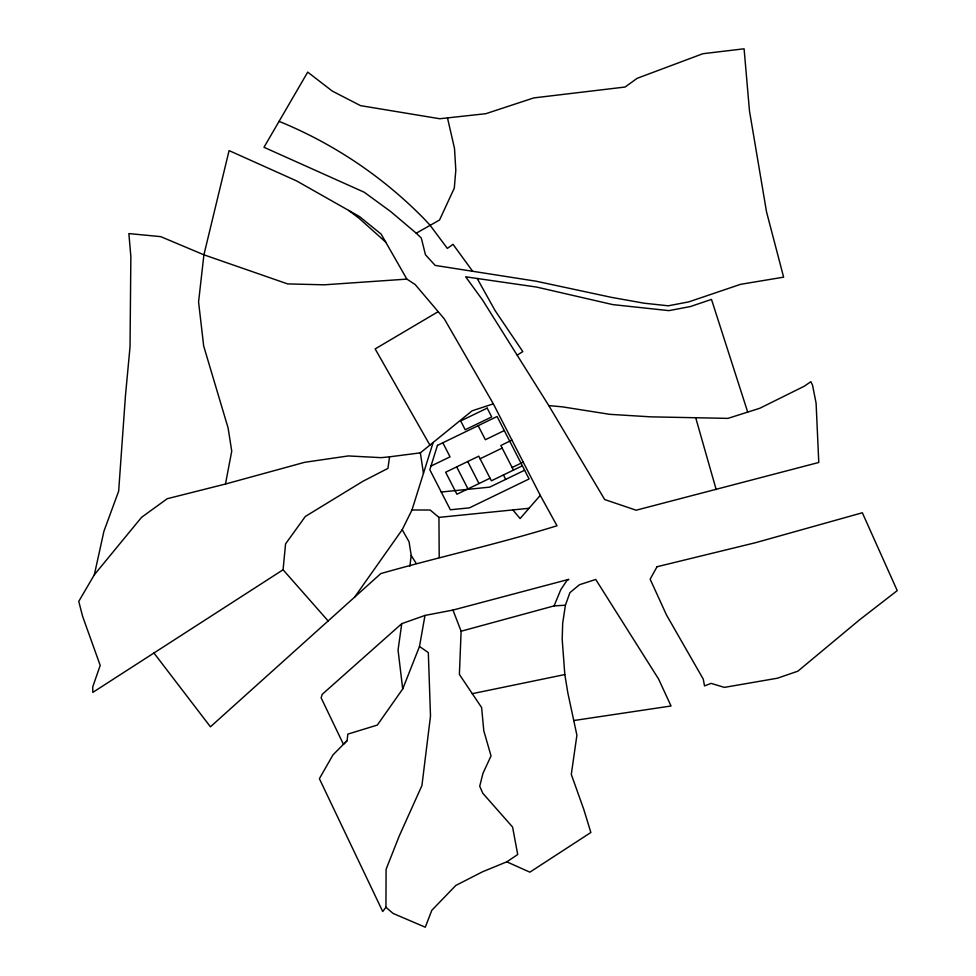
<?xml version="1.0" encoding="UTF-8"?>
<svg xmlns="http://www.w3.org/2000/svg" width="976" height="976" viewBox="0 0 976 976"><rect width="100%" height="100%" fill="white"/><g stroke="black" fill="none" stroke-linecap="round" stroke-linejoin="round"><path stroke-width="1.46" d="M385.935 907.277L386.093 869.274L399.318 835.798L421.925 785.558L430.501 716.067L428.318 652.566L419.485 646.49L424.987 615.429L452.962 610.073L568.849 579.329L566.751 580.72L560.761 589.711L554.1 605.889L461.111 631.216L459.391 674.44L481.619 707.551L483.791 730.792L491.038 755.888L482.961 773.358L479.716 786.217L482.766 793.232L512.595 827.075L517.707 854.537L506.788 861.832L482.608 871.751L455.792 885.464L431.819 910.303L425.28 927.2L393.06 913.426L385.935 907.277L382.726 911.535L319.372 778.689L332.962 754.924L347.114 740.601L347.834 734.111L377.334 725.07L402.71 688.971L419.485 646.49M328.143 620.943L283.077 569.764L285.565 543.876L305.342 516.463L362.962 481.253L387.911 468.407L389.57 456.829L420.363 452.852L472.116 410.811L493.344 403.844L540.277 495.381L557.003 525.759C498.809 543.815 439.273 556.942 380.811 573.571L210.426 726.815L153.94 653.005M409.871 566.251L411.213 555.503L409.054 541.765L402.197 529.724L411.97 509.984L433.137 442.482M424.987 615.429L401.758 623.664L398.049 650.053L402.71 688.971M573.754 720.544L671.037 705.99L658.605 679.064L595.726 579.451L579.402 584.758L569.911 592.652L565.409 605.218L562.676 623.286L562.188 639.292L564.823 674.562L567.8 692.692L576.901 735.221L571.289 774.407L583.733 809.263L590.858 832.491L529.87 872.166L506.788 861.832M283.077 569.764L92.793 692.411L92.769 686.823L100.199 665.4L82.582 616.271L78.763 601.399L94.343 574.754L141.544 517.341L167.238 498.712L225.48 484.023L231.739 451.144L228.091 427.952L203.691 346.065L198.567 301.95L203.911 254.809L229.079 150.597L296.46 180.841L359.51 216.574L381.152 234.118L406.87 279.112L415.203 284.577L444.361 318.957L493.344 403.844M94.343 574.754L103.932 531.225L118.657 491.172L125.465 395.585L130.028 346.846L130.857 256.529L128.869 233.581L160.686 236.631L203.911 254.809L287.603 283.906L324.288 284.809L406.87 279.112M354.642 597.092L402.197 529.724M540.277 495.381L520.11 518.537L512.839 509.923M347.114 740.601L343.442 744.322L321.128 697.84L322.251 694.29L401.758 623.664M517.231 355.069L522.819 351.616L495.149 310.673L477.179 278.465M438.175 311.673L375.162 348.92L429.891 445.105M416.252 233.203L421.303 238.059L425.463 254.76L435.162 265.411L536.117 281.21L611.488 297.363L643.977 303.182L668.243 305.805L688.775 301.877L740.613 284.321L783.618 277.16L766.526 211.865L749.47 110.874L744.09 48.8L702.866 53.717L637.157 78.312L625.128 87.023L533.811 97.905L485.828 113.692L439.773 118.743L360.547 105.64L332.316 91.11L307.708 72.126L263.984 147.291L364.255 192.248L390.839 211.682L416.252 233.203L439.554 220.003L454.291 188.136L455.816 170.251L454.511 148.45L447.484 117.889M430.953 466.077L450.046 456.841L442.836 442.775M504.287 430.562L485.365 439.725L478.155 425.67M511.875 440.139L500.834 445.495L513.461 470.103M480.094 458.781L502.164 448.082M490.05 478.203L456.927 494.246L445.642 472.225L478.765 456.182L491.379 480.802L522.355 465.796M512.132 467.516L523.173 462.16M524.624 470.225L489.684 487.134L441.25 492.026M225.48 484.023L304.671 462.307L348.298 455.938L381.128 457.659L389.57 456.829M548.78 405.577L604.693 499.541L636.132 510.216L818.779 462.465L816.095 403.161L812.52 385.081L810.885 381.701L804.212 386.24L759.853 408.249L727.937 418.375L650.724 416.85L609.732 414.324L562.42 406.858L548.78 405.577L482.522 299.986L465.662 276.806L536.605 287.066L612.806 304.61L668.95 310.636L690.422 306.537L711.492 299.412L747.701 412.092M472.299 693.668L564.823 674.562M411.97 509.984L430.148 510.021L438.944 517.39L529.029 508.289M554.1 605.889L565.409 605.218M279.038 121.414L281.43 122.317A421.595 411.445 29 0 1 368.342 170.849A422.401 412.226 29 0 1 424.865 219.6L430.135 225.334L447.35 248.416L453.023 244.329L472.652 271.279M348.688 210.45L358.875 218.099L385.74 242.133M411.213 555.503L416.24 563.457M503.433 474.958L505.702 479.387M467.724 461.526L479.009 483.547M456.683 466.87L467.968 488.891M452.962 610.073L461.111 631.216M695.803 418.082L716.189 489.61M420.363 452.852L423.45 473.372M438.944 517.39L439.212 557.552M437.443 445.385L429.818 469.724L450.351 509.777L469.468 507.849L529.102 478.96L497.077 416.508L437.443 445.385M657.043 566.727L650.138 579.158L666.498 614.99L703.245 679.101L704.538 685.908L711.114 683.371L724.363 687.385L777.445 678.21L797.88 671.171L859.624 619.772L897.237 590.626L862.345 512.766L755.595 542.68L657.043 566.727M487.195 408.114L460.696 420.949L465.21 429.757L491.709 416.923L487.195 408.114"/></g></svg>
